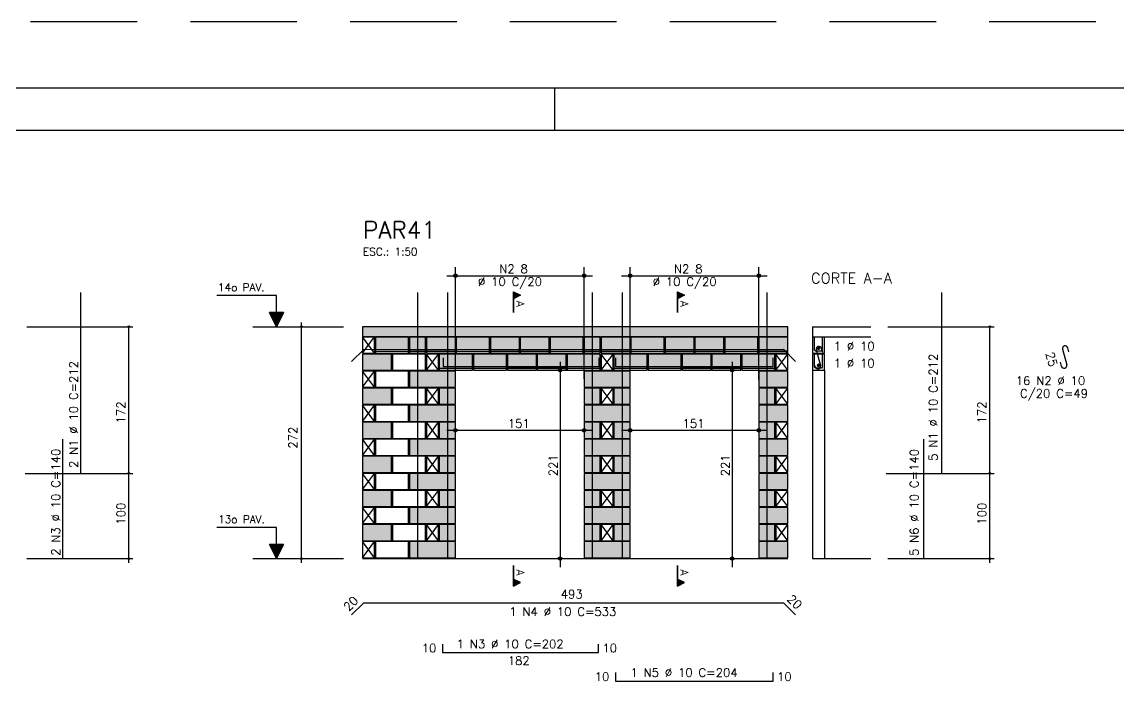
# Model space of a CAD drawing. Extents: x -1.9 to 86, y -1.6 to 60.9.
# Drawn here: x 34.6 to 60.32, y 45.44 to 60.95 of the extents above; entities that cross this region are included whole.
import ezdxf

# ---------------------------------------------------------------- set-up
doc = ezdxf.new("R2010")
doc.units = 0
doc.header["$MEASUREMENT"] = 0
doc.linetypes.add('HIDDEN', pattern=[0.375, 0.25, -0.125])
doc.layers.get('0').update_dxf_attribs({"linetype": 'CONTINUOUS'})
doc.layers.get('Defpoints').update_dxf_attribs({"linetype": 'CONTINUOUS'})
for name, color, linetype in [('ARQ_FOLHA', 7, 'CONTINUOUS'), ('PENA_01', 1, 'CONTINUOUS'), ('PENA_02', 2, 'CONTINUOUS'), ('PENA_03', 3, 'CONTINUOUS'), ('PENA_05', 5, 'CONTINUOUS'), ('PENA_06', 6, 'CONTINUOUS'), ('PENA_09', 254, 'CONTINUOUS'), ('PENA_11', 252, 'CONTINUOUS'), ('PENA_19', 240, 'CONTINUOUS'), ('PENA_21', 100, 'CONTINUOUS'), ('PENA_23', 50, 'CONTINUOUS')]:
    doc.layers.add(name, color=color, linetype=linetype)
doc.styles.get("Standard").update_dxf_attribs({"font": 'ROMANS.SHX'})

# ---------------------------------------------------------------- blocks, each defined once
blk = doc.blocks.new('FOLHA A1 - 841 X 594')
at = {"layer": 'ARQ_FOLHA', "color": 1}
blk.add_line((-370, 584), (-370, 594), dxfattribs=at)
for points in [[(-841, 0), (0, 0), (0, 594), (-841, 594)], [(-816, 10), (-10, 10), (-10, 584), (-816, 584)]]:
    blk.add_lwpolyline(points, close=True, dxfattribs=at)
at = {"layer": 'Defpoints', "color": 8, "linetype": 'HIDDEN', "ltscale": 100}
blk.add_lwpolyline([(-860.5, 609.5), (-860.5, -15.5), (19.5, -15.5), (19.5, 609.5)], close=True, dxfattribs=at)
blk = doc.blocks.new('*U24')
blk.add_blockref('FOLHA A1 - 841 X 594', (0, 0))

msp = doc.modelspace()

# ---------------------------------------------------------------- linework, layer by layer
at = {"layer": 'PENA_01', "linetype": 'Continuous'}
for p, q in [((44.771, 52.575), (44.771, 55.192)), ((47.791, 52.575), (47.791, 55.192)), ((48.871, 52.555), (48.871, 55.192)), ((51.891, 52.555), (51.891, 55.192)), ((44.571, 54.992), (47.991, 54.992)), ((48.671, 54.992), (52.091, 54.992)), ((40.012, 53.795), (42.143, 53.795)), ((42.891, 53.225), (43.671, 53.225)), ((43.691, 53.225), (44.071, 53.225)), ((44.091, 53.225), (44.771, 53.225)), ((44.791, 53.225), (45.571, 53.225)), ((45.591, 53.225), (46.271, 53.225)), ((46.291, 53.225), (46.971, 53.225)), ((46.991, 53.225), (47.771, 53.225)), ((47.791, 53.225), (48.171, 53.225)), ((48.191, 53.225), (48.871, 53.225)), ((48.891, 53.225), (49.671, 53.225)), ((49.691, 53.225), (50.371, 53.225)), ((50.391, 53.225), (51.071, 53.225)), ((51.091, 53.225), (51.871, 53.225)), ((51.891, 53.225), (52.571, 53.225)), ((44.391, 52.825), (45.171, 52.825)), ((45.191, 52.825), (45.971, 52.825)), ((45.991, 52.825), (46.671, 52.825)), ((46.691, 52.825), (47.371, 52.825)), ((47.225, 52.975), (47.225, 48.155)), ((47.231, 52.775), (47.425, 52.775)), ((47.391, 52.825), (48.171, 52.825)), ((48.491, 52.825), (49.271, 52.825)), ((49.291, 52.825), (50.071, 52.825)), ((50.091, 52.825), (50.771, 52.825)), ((50.791, 52.825), (51.471, 52.825)), ((51.266, 52.975), (51.266, 48.155)), ((51.331, 52.775), (51.466, 52.775)), ((51.491, 52.825), (52.271, 52.825)), ((44.571, 51.365), (47.991, 51.365)), ((48.671, 51.365), (52.091, 51.365)), ((40.012, 48.355), (42.143, 48.355)), ((47.09, 48.355), (47.425, 48.355)), ((51.394, 48.355), (51.466, 48.355))]:
    msp.add_line(p, q, dxfattribs=at)
at = {"layer": 'PENA_02', "linetype": 'Continuous'}
for p, q in [((42.871, 53.555), (42.591, 53.555)), ((42.591, 53.555), (42.591, 53.175)), ((42.871, 53.175), (42.871, 53.555)), ((42.591, 53.175), (42.871, 53.175)), ((44.371, 53.155), (44.091, 53.155)), ((44.091, 53.155), (44.091, 52.775)), ((44.371, 52.775), (44.371, 53.155)), ((48.471, 53.155), (48.191, 53.155)), ((48.191, 53.155), (48.191, 52.775)), ((48.471, 52.775), (48.471, 53.155)), ((52.571, 53.155), (52.291, 53.155)), ((52.291, 53.155), (52.291, 52.775)), ((52.571, 52.775), (52.571, 53.155)), ((42.871, 52.755), (42.591, 52.755)), ((42.591, 52.755), (42.591, 52.375)), ((42.871, 52.375), (42.871, 52.755)), ((44.091, 52.775), (44.371, 52.775)), ((48.191, 52.775), (48.471, 52.775)), ((52.291, 52.775), (52.571, 52.775)), ((42.591, 52.375), (42.871, 52.375)), ((44.371, 52.355), (44.091, 52.355)), ((44.091, 52.355), (44.091, 51.975)), ((44.371, 51.975), (44.371, 52.355)), ((48.471, 52.355), (48.191, 52.355)), ((48.191, 52.355), (48.191, 51.975)), ((48.471, 51.975), (48.471, 52.355)), ((52.571, 52.355), (52.291, 52.355)), ((52.291, 52.355), (52.291, 51.975)), ((52.571, 51.975), (52.571, 52.355)), ((44.091, 51.975), (44.371, 51.975)), ((48.191, 51.975), (48.471, 51.975)), ((52.291, 51.975), (52.571, 51.975)), ((42.871, 51.955), (42.591, 51.955)), ((42.591, 51.955), (42.591, 51.575)), ((42.871, 51.575), (42.871, 51.955)), ((42.591, 51.575), (42.871, 51.575)), ((44.371, 51.555), (44.091, 51.555)), ((44.091, 51.555), (44.091, 51.175)), ((44.371, 51.175), (44.371, 51.555)), ((48.471, 51.555), (48.191, 51.555)), ((48.191, 51.555), (48.191, 51.175)), ((48.471, 51.175), (48.471, 51.555)), ((52.571, 51.555), (52.291, 51.555)), ((52.291, 51.555), (52.291, 51.175)), ((52.571, 51.175), (52.571, 51.555)), ((42.871, 51.155), (42.591, 51.155)), ((42.591, 51.155), (42.591, 50.775)), ((42.871, 50.775), (42.871, 51.155)), ((44.091, 51.175), (44.371, 51.175)), ((48.191, 51.175), (48.471, 51.175)), ((52.291, 51.175), (52.571, 51.175)), ((42.591, 50.775), (42.871, 50.775)), ((44.371, 50.755), (44.091, 50.755)), ((44.091, 50.755), (44.091, 50.375)), ((44.371, 50.375), (44.371, 50.755)), ((48.471, 50.755), (48.191, 50.755)), ((48.191, 50.755), (48.191, 50.375)), ((48.471, 50.375), (48.471, 50.755)), ((52.571, 50.755), (52.291, 50.755)), ((52.291, 50.755), (52.291, 50.375)), ((52.571, 50.375), (52.571, 50.755)), ((42.871, 50.355), (42.591, 50.355)), ((42.591, 50.355), (42.591, 49.975)), ((42.871, 49.975), (42.871, 50.355)), ((44.091, 50.375), (44.371, 50.375)), ((48.191, 50.375), (48.471, 50.375)), ((52.291, 50.375), (52.571, 50.375)), ((42.591, 49.975), (42.871, 49.975)), ((44.371, 49.955), (44.091, 49.955)), ((44.091, 49.955), (44.091, 49.575)), ((44.371, 49.575), (44.371, 49.955)), ((48.471, 49.955), (48.191, 49.955)), ((48.191, 49.955), (48.191, 49.575)), ((48.471, 49.575), (48.471, 49.955)), ((52.571, 49.955), (52.291, 49.955)), ((52.291, 49.955), (52.291, 49.575)), ((52.571, 49.575), (52.571, 49.955)), ((42.871, 49.555), (42.591, 49.555)), ((42.591, 49.555), (42.591, 49.175)), ((42.871, 49.175), (42.871, 49.555)), ((44.091, 49.575), (44.371, 49.575)), ((48.191, 49.575), (48.471, 49.575)), ((52.291, 49.575), (52.571, 49.575)), ((42.591, 49.175), (42.871, 49.175)), ((44.371, 49.155), (44.091, 49.155)), ((44.091, 49.155), (44.091, 48.775)), ((44.371, 48.775), (44.371, 49.155)), ((48.471, 49.155), (48.191, 49.155)), ((48.191, 49.155), (48.191, 48.775)), ((48.471, 48.775), (48.471, 49.155)), ((52.571, 49.155), (52.291, 49.155)), ((52.291, 49.155), (52.291, 48.775)), ((52.571, 48.775), (52.571, 49.155)), ((42.871, 48.755), (42.591, 48.755)), ((42.591, 48.755), (42.591, 48.375)), ((42.871, 48.375), (42.871, 48.755)), ((44.091, 48.775), (44.371, 48.775)), ((48.191, 48.775), (48.471, 48.775)), ((52.291, 48.775), (52.571, 48.775)), ((42.591, 48.375), (42.871, 48.375)), ((42.591, 48.355), (52.571, 48.355))]:
    msp.add_line(p, q, dxfattribs=at)
for points in [[(42.591, 53.555), (52.571, 53.555), (52.571, 53.795), (42.591, 53.795), (42.591, 53.555)], [(42.891, 53.175), (43.671, 53.175), (43.671, 53.555), (42.891, 53.555), (42.891, 53.175)], [(43.691, 53.175), (44.071, 53.175), (44.071, 53.555), (43.691, 53.555), (43.691, 53.175)], [(44.091, 53.175), (44.771, 53.175), (44.771, 53.555), (44.091, 53.555), (44.091, 53.175)], [(44.791, 53.175), (45.571, 53.175), (45.571, 53.555), (44.791, 53.555), (44.791, 53.175)], [(45.591, 53.175), (46.271, 53.175), (46.271, 53.555), (45.591, 53.555), (45.591, 53.175)], [(46.291, 53.175), (46.971, 53.175), (46.971, 53.555), (46.291, 53.555), (46.291, 53.175)], [(46.991, 53.175), (47.771, 53.175), (47.771, 53.555), (46.991, 53.555), (46.991, 53.175)], [(47.791, 53.175), (48.171, 53.175), (48.171, 53.555), (47.791, 53.555), (47.791, 53.175)], [(48.191, 53.175), (48.871, 53.175), (48.871, 53.555), (48.191, 53.555), (48.191, 53.175)], [(48.891, 53.175), (49.671, 53.175), (49.671, 53.555), (48.891, 53.555), (48.891, 53.175)], [(49.691, 53.175), (50.371, 53.175), (50.371, 53.555), (49.691, 53.555), (49.691, 53.175)], [(50.391, 53.175), (51.071, 53.175), (51.071, 53.555), (50.391, 53.555), (50.391, 53.175)], [(51.091, 53.175), (51.871, 53.175), (51.871, 53.555), (51.091, 53.555), (51.091, 53.175)], [(51.891, 53.175), (52.571, 53.175), (52.571, 53.555), (51.891, 53.555), (51.891, 53.175)], [(42.591, 52.775), (43.271, 52.775), (43.271, 53.155), (42.591, 53.155), (42.591, 52.775)], [(43.291, 52.775), (44.071, 52.775), (44.071, 53.155), (43.291, 53.155), (43.291, 52.775)], [(44.391, 52.775), (45.171, 52.775), (45.171, 53.155), (44.391, 53.155), (44.391, 52.775)], [(45.191, 52.775), (45.971, 52.775), (45.971, 53.155), (45.191, 53.155), (45.191, 52.775)], [(45.991, 52.775), (46.671, 52.775), (46.671, 53.155), (45.991, 53.155), (45.991, 52.775)], [(46.691, 52.775), (47.371, 52.775), (47.371, 53.155), (46.691, 53.155), (46.691, 52.775)], [(47.391, 52.775), (48.171, 52.775), (48.171, 53.155), (47.391, 53.155), (47.391, 52.775)], [(48.491, 52.775), (49.271, 52.775), (49.271, 53.155), (48.491, 53.155), (48.491, 52.775)], [(49.291, 52.775), (50.071, 52.775), (50.071, 53.155), (49.291, 53.155), (49.291, 52.775)], [(50.091, 52.775), (50.771, 52.775), (50.771, 53.155), (50.091, 53.155), (50.091, 52.775)], [(50.791, 52.775), (51.471, 52.775), (51.471, 53.155), (50.791, 53.155), (50.791, 52.775)], [(51.491, 52.775), (52.271, 52.775), (52.271, 53.155), (51.491, 53.155), (51.491, 52.775)], [(42.891, 52.375), (43.671, 52.375), (43.671, 52.755), (42.891, 52.755), (42.891, 52.375)], [(43.691, 52.375), (44.771, 52.375), (44.771, 52.755), (43.691, 52.755), (43.691, 52.375)], [(47.791, 52.375), (48.871, 52.375), (48.871, 52.755), (47.791, 52.755), (47.791, 52.375)], [(51.891, 52.375), (52.571, 52.375), (52.571, 52.755), (51.891, 52.755), (51.891, 52.375)], [(42.591, 51.975), (43.271, 51.975), (43.271, 52.355), (42.591, 52.355), (42.591, 51.975)], [(43.291, 51.975), (44.071, 51.975), (44.071, 52.355), (43.291, 52.355), (43.291, 51.975)], [(44.391, 51.975), (44.771, 51.975), (44.771, 52.355), (44.391, 52.355), (44.391, 51.975)], [(47.791, 51.975), (48.171, 51.975), (48.171, 52.355), (47.791, 52.355), (47.791, 51.975)], [(48.491, 51.975), (48.871, 51.975), (48.871, 52.355), (48.491, 52.355), (48.491, 51.975)], [(51.891, 51.975), (52.271, 51.975), (52.271, 52.355), (51.891, 52.355), (51.891, 51.975)], [(42.891, 51.575), (43.671, 51.575), (43.671, 51.955), (42.891, 51.955), (42.891, 51.575)], [(43.691, 51.575), (44.771, 51.575), (44.771, 51.955), (43.691, 51.955), (43.691, 51.575)], [(47.791, 51.575), (48.871, 51.575), (48.871, 51.955), (47.791, 51.955), (47.791, 51.575)], [(51.891, 51.575), (52.571, 51.575), (52.571, 51.955), (51.891, 51.955), (51.891, 51.575)], [(42.591, 51.175), (43.271, 51.175), (43.271, 51.555), (42.591, 51.555), (42.591, 51.175)], [(43.291, 51.175), (44.071, 51.175), (44.071, 51.555), (43.291, 51.555), (43.291, 51.175)], [(44.391, 51.175), (44.771, 51.175), (44.771, 51.555), (44.391, 51.555), (44.391, 51.175)], [(47.791, 51.175), (48.171, 51.175), (48.171, 51.555), (47.791, 51.555), (47.791, 51.175)], [(48.491, 51.175), (48.871, 51.175), (48.871, 51.555), (48.491, 51.555), (48.491, 51.175)], [(51.891, 51.175), (52.271, 51.175), (52.271, 51.555), (51.891, 51.555), (51.891, 51.175)], [(42.891, 50.775), (43.671, 50.775), (43.671, 51.155), (42.891, 51.155), (42.891, 50.775)], [(43.691, 50.775), (44.771, 50.775), (44.771, 51.155), (43.691, 51.155), (43.691, 50.775)], [(47.791, 50.775), (48.871, 50.775), (48.871, 51.155), (47.791, 51.155), (47.791, 50.775)], [(51.891, 50.775), (52.571, 50.775), (52.571, 51.155), (51.891, 51.155), (51.891, 50.775)], [(42.591, 50.375), (43.271, 50.375), (43.271, 50.755), (42.591, 50.755), (42.591, 50.375)], [(43.291, 50.375), (44.071, 50.375), (44.071, 50.755), (43.291, 50.755), (43.291, 50.375)], [(44.391, 50.375), (44.771, 50.375), (44.771, 50.755), (44.391, 50.755), (44.391, 50.375)], [(47.791, 50.375), (48.171, 50.375), (48.171, 50.755), (47.791, 50.755), (47.791, 50.375)], [(48.491, 50.375), (48.871, 50.375), (48.871, 50.755), (48.491, 50.755), (48.491, 50.375)], [(51.891, 50.375), (52.271, 50.375), (52.271, 50.755), (51.891, 50.755), (51.891, 50.375)], [(42.891, 49.975), (43.671, 49.975), (43.671, 50.355), (42.891, 50.355), (42.891, 49.975)], [(43.691, 49.975), (44.771, 49.975), (44.771, 50.355), (43.691, 50.355), (43.691, 49.975)], [(47.791, 49.975), (48.871, 49.975), (48.871, 50.355), (47.791, 50.355), (47.791, 49.975)], [(51.891, 49.975), (52.571, 49.975), (52.571, 50.355), (51.891, 50.355), (51.891, 49.975)], [(42.591, 49.575), (43.271, 49.575), (43.271, 49.955), (42.591, 49.955), (42.591, 49.575)], [(43.291, 49.575), (44.071, 49.575), (44.071, 49.955), (43.291, 49.955), (43.291, 49.575)], [(44.391, 49.575), (44.771, 49.575), (44.771, 49.955), (44.391, 49.955), (44.391, 49.575)], [(47.791, 49.575), (48.171, 49.575), (48.171, 49.955), (47.791, 49.955), (47.791, 49.575)], [(48.491, 49.575), (48.871, 49.575), (48.871, 49.955), (48.491, 49.955), (48.491, 49.575)], [(51.891, 49.575), (52.271, 49.575), (52.271, 49.955), (51.891, 49.955), (51.891, 49.575)], [(42.891, 49.175), (43.671, 49.175), (43.671, 49.555), (42.891, 49.555), (42.891, 49.175)], [(43.691, 49.175), (44.771, 49.175), (44.771, 49.555), (43.691, 49.555), (43.691, 49.175)], [(47.791, 49.175), (48.871, 49.175), (48.871, 49.555), (47.791, 49.555), (47.791, 49.175)], [(51.891, 49.175), (52.571, 49.175), (52.571, 49.555), (51.891, 49.555), (51.891, 49.175)], [(42.591, 48.775), (43.271, 48.775), (43.271, 49.155), (42.591, 49.155), (42.591, 48.775)], [(43.291, 48.775), (44.071, 48.775), (44.071, 49.155), (43.291, 49.155), (43.291, 48.775)], [(44.391, 48.775), (44.771, 48.775), (44.771, 49.155), (44.391, 49.155), (44.391, 48.775)], [(47.791, 48.775), (48.171, 48.775), (48.171, 49.155), (47.791, 49.155), (47.791, 48.775)], [(48.491, 48.775), (48.871, 48.775), (48.871, 49.155), (48.491, 49.155), (48.491, 48.775)], [(51.891, 48.775), (52.271, 48.775), (52.271, 49.155), (51.891, 49.155), (51.891, 48.775)], [(42.891, 48.375), (43.671, 48.375), (43.671, 48.755), (42.891, 48.755), (42.891, 48.375)], [(43.691, 48.375), (44.771, 48.375), (44.771, 48.755), (43.691, 48.755), (43.691, 48.375)], [(47.791, 48.375), (48.871, 48.375), (48.871, 48.755), (47.791, 48.755), (47.791, 48.375)], [(51.891, 48.375), (52.571, 48.375), (52.571, 48.755), (51.891, 48.755), (51.891, 48.375)]]:
    msp.add_lwpolyline(points, dxfattribs=at)
for centre, radius in [((44.771, 54.992), 0.0416), ((44.771, 54.992), 0.0208), ((47.791, 54.992), 0.0416), ((47.791, 54.992), 0.0208), ((48.871, 54.992), 0.0416), ((48.871, 54.992), 0.0208), ((51.891, 54.992), 0.0416), ((51.891, 54.992), 0.0208), ((37.103, 53.795), 0.02), ((37.103, 53.795), 0.01), ((41.158, 53.795), 0.02), ((41.158, 53.795), 0.01), ((57.311, 53.795), 0.02), ((57.311, 53.795), 0.01), ((47.225, 52.775), 0.04), ((47.225, 52.775), 0.02), ((51.266, 52.775), 0.04), ((51.266, 52.775), 0.02), ((44.771, 51.365), 0.04), ((44.771, 51.365), 0.02), ((47.791, 51.365), 0.04), ((47.791, 51.365), 0.02), ((48.871, 51.365), 0.04), ((48.871, 51.365), 0.02), ((51.891, 51.365), 0.04), ((51.891, 51.365), 0.02), ((37.103, 50.355), 0.02), ((37.103, 50.355), 0.01), ((57.311, 50.355), 0.02), ((57.311, 50.355), 0.01), ((37.103, 48.355), 0.02), ((41.158, 48.355), 0.02), ((47.225, 48.355), 0.04), ((47.225, 48.355), 0.02), ((51.266, 48.355), 0.04), ((51.266, 48.355), 0.02), ((57.311, 48.355), 0.02), ((37.103, 48.355), 0.01), ((41.158, 48.355), 0.01), ((57.311, 48.355), 0.01)]:
    msp.add_circle(centre, radius, dxfattribs=at)
at = {"layer": 'PENA_03', "linetype": 'Continuous'}
for p, q in [((46.134, 54.131), (46.134, 54.617)), ((46.134, 54.617), (46.3, 54.535)), ((46.135, 54.616), (46.135, 54.453)), ((46.135, 54.616), (46.299, 54.535)), ((46.147, 54.611), (46.147, 54.458)), ((46.16, 54.605), (46.16, 54.464)), ((46.173, 54.598), (46.173, 54.471)), ((46.185, 54.592), (46.185, 54.477)), ((46.198, 54.586), (46.198, 54.483)), ((46.211, 54.579), (46.211, 54.49)), ((46.224, 54.573), (46.224, 54.496)), ((46.237, 54.566), (46.237, 54.503)), ((46.249, 54.56), (46.249, 54.509)), ((46.262, 54.554), (46.262, 54.515)), ((46.275, 54.547), (46.275, 54.522)), ((49.983, 54.131), (49.983, 54.617)), ((49.983, 54.617), (50.149, 54.535)), ((49.984, 54.616), (49.984, 54.453)), ((49.984, 54.616), (50.148, 54.535)), ((49.996, 54.611), (49.996, 54.458)), ((50.009, 54.605), (50.009, 54.464)), ((50.022, 54.598), (50.022, 54.471)), ((50.034, 54.592), (50.034, 54.477)), ((50.047, 54.586), (50.047, 54.483)), ((50.06, 54.579), (50.06, 54.49)), ((50.073, 54.573), (50.073, 54.496)), ((50.085, 54.566), (50.085, 54.503)), ((50.098, 54.56), (50.098, 54.509)), ((50.111, 54.554), (50.111, 54.515)), ((50.124, 54.547), (50.124, 54.522)), ((40.571, 54.527), (39.171, 54.527)), ((40.571, 54.127), (40.571, 54.527)), ((40.573, 54.127), (40.573, 54.528)), ((46.299, 54.535), (46.135, 54.453)), ((46.3, 54.535), (46.135, 54.452)), ((46.135, 54.452), (46.135, 54.131)), ((46.288, 54.541), (46.288, 54.528)), ((50.148, 54.535), (49.984, 54.453)), ((50.149, 54.535), (49.984, 54.452)), ((49.984, 54.452), (49.984, 54.131)), ((50.137, 54.541), (50.137, 54.528)), ((40.572, 53.795), (40.406, 54.127)), ((40.406, 54.127), (40.571, 54.127)), ((40.572, 53.798), (40.408, 54.125)), ((40.736, 54.125), (40.408, 54.125)), ((40.725, 54.101), (40.419, 54.101)), ((40.712, 54.076), (40.432, 54.076)), ((40.7, 54.05), (40.444, 54.05)), ((40.738, 54.127), (40.572, 53.795)), ((40.736, 54.125), (40.572, 53.798)), ((40.573, 54.127), (40.738, 54.127)), ((34.713, 53.795), (37.203, 53.795)), ((37.103, 48.254), (37.103, 53.795)), ((40.687, 54.024), (40.457, 54.024)), ((40.674, 53.999), (40.47, 53.999)), ((40.661, 53.973), (40.483, 53.973)), ((40.649, 53.948), (40.495, 53.948)), ((40.636, 53.922), (40.508, 53.922)), ((40.623, 53.897), (40.521, 53.897)), ((40.61, 53.871), (40.534, 53.871)), ((40.597, 53.846), (40.546, 53.846)), ((40.585, 53.82), (40.559, 53.82)), ((41.158, 48.254), (41.158, 53.895)), ((53.151, 53.795), (53.151, 53.175)), ((53.151, 53.795), (54.521, 53.795)), ((54.921, 53.795), (57.411, 53.795)), ((57.311, 48.254), (57.311, 53.795)), ((42.591, 53.175), (42.871, 53.555)), ((42.871, 53.175), (42.591, 53.555)), ((53.151, 53.555), (54.521, 53.555)), ((44.091, 52.775), (44.371, 53.155)), ((44.371, 52.775), (44.091, 53.155)), ((48.191, 52.775), (48.471, 53.155)), ((48.471, 52.775), (48.191, 53.155)), ((52.291, 52.775), (52.571, 53.155)), ((52.571, 52.775), (52.291, 53.155)), ((53.431, 53.155), (53.151, 53.155)), ((53.151, 53.155), (53.151, 52.775)), ((42.591, 52.375), (42.871, 52.755)), ((42.871, 52.375), (42.591, 52.755)), ((47.031, 52.775), (47.031, 52.775)), ((51.131, 52.775), (51.131, 52.775)), ((53.151, 52.775), (53.151, 48.355)), ((53.431, 52.775), (53.431, 48.355)), ((44.091, 51.975), (44.371, 52.355)), ((44.371, 51.975), (44.091, 52.355)), ((44.771, 52.375), (44.771, 52.375)), ((47.791, 52.375), (47.791, 52.375)), ((48.191, 51.975), (48.471, 52.355)), ((48.471, 51.975), (48.191, 52.355)), ((48.871, 52.355), (48.871, 52.355)), ((51.891, 52.355), (51.891, 52.355)), ((52.291, 51.975), (52.571, 52.355)), ((52.571, 51.975), (52.291, 52.355)), ((42.591, 51.575), (42.871, 51.955)), ((42.871, 51.575), (42.591, 51.955)), ((44.091, 51.175), (44.371, 51.555)), ((44.371, 51.175), (44.091, 51.555)), ((48.191, 51.175), (48.471, 51.555)), ((48.471, 51.175), (48.191, 51.555)), ((52.291, 51.175), (52.571, 51.555)), ((52.571, 51.175), (52.291, 51.555)), ((44.771, 51.365), (44.771, 51.365)), ((47.791, 51.365), (47.791, 51.365)), ((48.871, 51.365), (48.871, 51.365)), ((51.891, 51.365), (51.891, 51.365)), ((42.591, 50.775), (42.871, 51.155)), ((42.871, 50.775), (42.591, 51.155)), ((44.091, 50.375), (44.371, 50.755)), ((44.371, 50.375), (44.091, 50.755)), ((48.191, 50.375), (48.471, 50.755)), ((48.471, 50.375), (48.191, 50.755)), ((52.291, 50.375), (52.571, 50.755)), ((52.571, 50.375), (52.291, 50.755)), ((34.671, 50.355), (37.203, 50.355)), ((42.591, 49.975), (42.871, 50.355)), ((42.871, 49.975), (42.591, 50.355)), ((54.879, 50.355), (57.411, 50.355)), ((44.091, 49.575), (44.371, 49.955)), ((44.371, 49.575), (44.091, 49.955)), ((48.191, 49.575), (48.471, 49.955)), ((48.471, 49.575), (48.191, 49.955)), ((52.291, 49.575), (52.571, 49.955)), ((52.571, 49.575), (52.291, 49.955)), ((42.591, 49.175), (42.871, 49.555)), ((42.871, 49.175), (42.591, 49.555)), ((44.091, 48.775), (44.371, 49.155)), ((44.371, 48.775), (44.091, 49.155)), ((48.191, 48.775), (48.471, 49.155)), ((48.471, 48.775), (48.191, 49.155)), ((52.291, 48.775), (52.571, 49.155)), ((52.571, 48.775), (52.291, 49.155)), ((40.571, 49.087), (39.171, 49.087)), ((40.571, 48.687), (40.571, 49.087)), ((40.573, 48.687), (40.573, 49.088)), ((40.572, 48.355), (40.406, 48.687)), ((40.406, 48.687), (40.571, 48.687)), ((40.572, 48.358), (40.408, 48.685)), ((40.736, 48.685), (40.408, 48.685)), ((40.725, 48.661), (40.419, 48.661)), ((40.712, 48.636), (40.432, 48.636)), ((40.738, 48.687), (40.572, 48.355)), ((40.736, 48.685), (40.572, 48.358)), ((40.573, 48.687), (40.738, 48.687)), ((42.591, 48.375), (42.871, 48.755)), ((42.871, 48.375), (42.591, 48.755)), ((40.7, 48.61), (40.444, 48.61)), ((40.687, 48.584), (40.457, 48.584)), ((40.674, 48.559), (40.47, 48.559)), ((40.661, 48.533), (40.483, 48.533)), ((40.649, 48.508), (40.495, 48.508)), ((40.636, 48.482), (40.508, 48.482)), ((40.623, 48.457), (40.521, 48.457)), ((40.61, 48.431), (40.534, 48.431)), ((40.597, 48.406), (40.546, 48.406)), ((40.585, 48.38), (40.559, 48.38)), ((34.713, 48.355), (37.203, 48.355)), ((46.134, 48.194), (46.134, 47.708)), ((46.135, 47.874), (46.135, 48.194)), ((46.89, 48.355), (46.89, 48.355)), ((49.983, 48.194), (49.983, 47.708)), ((49.984, 47.874), (49.984, 48.194)), ((51.194, 48.355), (51.194, 48.355)), ((53.151, 48.355), (54.521, 48.355)), ((54.921, 48.355), (57.411, 48.355)), ((46.3, 47.791), (46.135, 47.874)), ((46.135, 47.709), (46.135, 47.873)), ((46.299, 47.791), (46.135, 47.873)), ((46.147, 47.714), (46.147, 47.868)), ((46.16, 47.721), (46.16, 47.861)), ((46.173, 47.727), (46.173, 47.855)), ((50.149, 47.791), (49.984, 47.874)), ((49.984, 47.709), (49.984, 47.873)), ((50.148, 47.791), (49.984, 47.873)), ((49.996, 47.714), (49.996, 47.868)), ((50.009, 47.721), (50.009, 47.861)), ((50.022, 47.727), (50.022, 47.855)), ((46.134, 47.708), (46.3, 47.791)), ((46.135, 47.709), (46.299, 47.791)), ((46.185, 47.733), (46.185, 47.848)), ((46.198, 47.74), (46.198, 47.842)), ((46.211, 47.746), (46.211, 47.836)), ((46.224, 47.753), (46.224, 47.829)), ((46.237, 47.759), (46.237, 47.823)), ((46.249, 47.765), (46.249, 47.816)), ((46.262, 47.772), (46.262, 47.81)), ((46.275, 47.778), (46.275, 47.804)), ((46.288, 47.785), (46.288, 47.797)), ((49.983, 47.708), (50.149, 47.791)), ((49.984, 47.709), (50.148, 47.791)), ((50.034, 47.733), (50.034, 47.848)), ((50.047, 47.74), (50.047, 47.842)), ((50.06, 47.746), (50.06, 47.836)), ((50.073, 47.753), (50.073, 47.829)), ((50.085, 47.759), (50.085, 47.823)), ((50.098, 47.765), (50.098, 47.816)), ((50.111, 47.772), (50.111, 47.81)), ((50.124, 47.778), (50.124, 47.804)), ((50.137, 47.785), (50.137, 47.797))]:
    msp.add_line(p, q, dxfattribs=at)
for points in [[(53.151, 53.175), (53.431, 53.175), (53.431, 53.555)], [(53.381, 53.555), (53.381, 53.245), (53.361, 53.225), (53.221, 53.225), (53.201, 53.245), (53.201, 53.555)], [(53.317, 53.29), (53.315, 53.3), (53.309, 53.308), (53.3, 53.314), (53.29, 53.315), (53.28, 53.311), (53.272, 53.304), (53.268, 53.295), (53.268, 53.285), (53.272, 53.275), (53.28, 53.268), (53.29, 53.265), (53.3, 53.266), (53.309, 53.271), (53.315, 53.28), (53.317, 53.29)], [(53.151, 52.775), (53.431, 52.775), (53.431, 53.155)], [(53.381, 53.155), (53.381, 52.845), (53.361, 52.825), (53.221, 52.825), (53.201, 52.845), (53.201, 53.155)], [(53.317, 52.89), (53.315, 52.9), (53.309, 52.908), (53.3, 52.914), (53.29, 52.915), (53.28, 52.911), (53.272, 52.904), (53.268, 52.895), (53.268, 52.885), (53.272, 52.875), (53.28, 52.868), (53.29, 52.865), (53.3, 52.866), (53.309, 52.871), (53.315, 52.88), (53.317, 52.89)]]:
    msp.add_lwpolyline(points, dxfattribs=at)
for centre in [(53.292, 53.29), (53.292, 52.89)]:
    msp.add_circle(centre, 0.025, dxfattribs=at)
for points in [[(53.317, 53.29), (53.272, 53.304), (53.268, 53.295)], [(53.317, 53.29), (53.268, 53.295), (53.268, 53.285)], [(53.317, 53.29), (53.268, 53.285), (53.272, 53.275)], [(53.317, 53.29), (53.28, 53.311), (53.269, 53.298)], [(53.317, 53.29), (53.269, 53.298), (53.269, 53.281)], [(53.317, 53.29), (53.269, 53.281), (53.28, 53.268)], [(53.317, 53.29), (53.28, 53.311), (53.272, 53.304)], [(53.317, 53.29), (53.272, 53.275), (53.28, 53.268)], [(53.317, 53.29), (53.29, 53.315), (53.28, 53.311)], [(53.317, 53.29), (53.297, 53.314), (53.28, 53.311)], [(53.317, 53.29), (53.28, 53.268), (53.297, 53.265)], [(53.317, 53.29), (53.28, 53.268), (53.29, 53.265)], [(53.317, 53.29), (53.3, 53.314), (53.29, 53.315)], [(53.317, 53.29), (53.29, 53.265), (53.3, 53.266)], [(53.317, 53.29), (53.311, 53.306), (53.297, 53.314)], [(53.317, 53.29), (53.297, 53.265), (53.311, 53.274)], [(53.317, 53.29), (53.309, 53.308), (53.3, 53.314)], [(53.317, 53.29), (53.3, 53.266), (53.309, 53.271)], [(53.317, 53.29), (53.315, 53.3), (53.309, 53.308)], [(53.317, 53.29), (53.309, 53.271), (53.315, 53.28)], [(53.317, 53.29), (53.311, 53.274), (53.317, 53.29)], [(53.317, 53.29), (53.315, 53.28), (53.317, 53.29)], [(53.317, 52.89), (53.272, 52.904), (53.268, 52.895)], [(53.317, 52.89), (53.268, 52.895), (53.268, 52.885)], [(53.317, 52.89), (53.268, 52.885), (53.272, 52.875)], [(53.317, 52.89), (53.28, 52.911), (53.269, 52.898)], [(53.317, 52.89), (53.269, 52.898), (53.269, 52.881)], [(53.317, 52.89), (53.269, 52.881), (53.28, 52.868)], [(53.317, 52.89), (53.28, 52.911), (53.272, 52.904)], [(53.317, 52.89), (53.272, 52.875), (53.28, 52.868)], [(53.317, 52.89), (53.29, 52.915), (53.28, 52.911)], [(53.317, 52.89), (53.297, 52.914), (53.28, 52.911)], [(53.317, 52.89), (53.28, 52.868), (53.297, 52.865)], [(53.317, 52.89), (53.28, 52.868), (53.29, 52.865)], [(53.317, 52.89), (53.3, 52.914), (53.29, 52.915)], [(53.317, 52.89), (53.29, 52.865), (53.3, 52.866)], [(53.317, 52.89), (53.311, 52.906), (53.297, 52.914)], [(53.317, 52.89), (53.297, 52.865), (53.311, 52.874)], [(53.317, 52.89), (53.309, 52.908), (53.3, 52.914)], [(53.317, 52.89), (53.3, 52.866), (53.309, 52.871)], [(53.317, 52.89), (53.315, 52.9), (53.309, 52.908)], [(53.317, 52.89), (53.309, 52.871), (53.315, 52.88)], [(53.317, 52.89), (53.311, 52.874), (53.317, 52.89)], [(53.317, 52.89), (53.315, 52.88), (53.317, 52.89)]]:
    msp.add_solid(points, dxfattribs=at)
at = {"layer": 'PENA_05', "linetype": 'Continuous'}
for p, q in [((35.979, 50.352), (35.979, 54.595)), ((56.187, 50.352), (56.187, 54.595)), ((42.334, 52.982), (42.617, 53.264)), ((42.617, 53.264), (52.47, 53.265)), ((52.47, 53.265), (52.753, 52.982)), ((53.39, 53.187), (53.364, 53.284)), ((59.018, 53.268), (59.118, 52.902)), ((59.168, 53.205), (59.142, 53.301)), ((44.484, 53.065), (44.484, 52.865)), ((48.144, 52.865), (48.144, 53.065)), ((48.531, 53.065), (48.531, 52.865)), ((52.231, 52.865), (52.231, 53.065)), ((53.24, 53.25), (53.341, 52.885)), ((44.484, 52.865), (48.144, 52.865)), ((48.531, 52.865), (52.231, 52.865)), ((53.217, 52.851), (53.191, 52.947)), ((58.995, 52.868), (58.969, 52.965)), ((35.553, 48.355), (35.553, 51.155)), ((55.761, 48.355), (55.761, 51.155)), ((42.334, 47.038), (42.617, 47.321)), ((42.617, 47.321), (52.47, 47.321)), ((52.47, 47.321), (52.753, 47.038)), ((44.471, 46.352), (44.471, 46.152)), ((48.131, 46.152), (48.131, 46.352)), ((44.471, 46.152), (48.131, 46.152)), ((48.531, 45.681), (48.531, 45.481)), ((52.231, 45.481), (52.231, 45.681)), ((48.531, 45.481), (52.231, 45.481))]:
    msp.add_line(p, q, dxfattribs=at)
for points in [[(43.881, 54.595), (43.881, 48.355)], [(44.581, 54.595), (44.581, 48.355)], [(47.981, 54.595), (47.981, 48.355)], [(48.681, 54.595), (48.681, 48.355)], [(52.081, 54.595), (52.081, 48.355)]]:
    msp.add_lwpolyline(points, dxfattribs=at)
for centre, start, end in [((53.302, 53.267), 15.3674, 195.3674), ((59.08, 53.284), 15.3674, 195.3674), ((53.279, 52.868), 195.3674, 15.3674), ((59.057, 52.885), 195.3674, 15.3674)]:
    msp.add_arc(centre, 0.064, start, end, dxfattribs=at)
at = {"layer": 'PENA_09', "linetype": 'Continuous'}
for points in [[(42.891, 53.225), (43.671, 53.225), (43.671, 53.555), (42.891, 53.555), (42.891, 53.225)], [(43.691, 53.225), (44.071, 53.225), (44.071, 53.555), (43.691, 53.555), (43.691, 53.225)], [(44.091, 53.225), (44.771, 53.225), (44.771, 53.555), (44.091, 53.555), (44.091, 53.225)], [(44.791, 53.225), (45.571, 53.225), (45.571, 53.555), (44.791, 53.555), (44.791, 53.225)], [(45.591, 53.225), (46.271, 53.225), (46.271, 53.555), (45.591, 53.555), (45.591, 53.225)], [(46.291, 53.225), (46.971, 53.225), (46.971, 53.555), (46.291, 53.555), (46.291, 53.225)], [(46.991, 53.225), (47.771, 53.225), (47.771, 53.555), (46.991, 53.555), (46.991, 53.225)], [(47.791, 53.225), (48.171, 53.225), (48.171, 53.555), (47.791, 53.555), (47.791, 53.225)], [(48.191, 53.225), (48.871, 53.225), (48.871, 53.555), (48.191, 53.555), (48.191, 53.225)], [(48.891, 53.225), (49.671, 53.225), (49.671, 53.555), (48.891, 53.555), (48.891, 53.225)], [(49.691, 53.225), (50.371, 53.225), (50.371, 53.555), (49.691, 53.555), (49.691, 53.225)], [(50.391, 53.225), (51.071, 53.225), (51.071, 53.555), (50.391, 53.555), (50.391, 53.225)], [(51.091, 53.225), (51.871, 53.225), (51.871, 53.555), (51.091, 53.555), (51.091, 53.225)], [(51.891, 53.225), (52.571, 53.225), (52.571, 53.555), (51.891, 53.555), (51.891, 53.225)], [(44.391, 52.825), (45.171, 52.825), (45.171, 53.155), (44.391, 53.155), (44.391, 52.825)], [(45.191, 52.825), (45.971, 52.825), (45.971, 53.155), (45.191, 53.155), (45.191, 52.825)], [(45.991, 52.825), (46.671, 52.825), (46.671, 53.155), (45.991, 53.155), (45.991, 52.825)], [(46.691, 52.825), (47.371, 52.825), (47.371, 53.155), (46.691, 53.155), (46.691, 52.825)], [(47.391, 52.825), (48.171, 52.825), (48.171, 53.155), (47.391, 53.155), (47.391, 52.825)], [(48.491, 52.825), (49.271, 52.825), (49.271, 53.155), (48.491, 53.155), (48.491, 52.825)], [(49.291, 52.825), (50.071, 52.825), (50.071, 53.155), (49.291, 53.155), (49.291, 52.825)], [(50.091, 52.825), (50.771, 52.825), (50.771, 53.155), (50.091, 53.155), (50.091, 52.825)], [(50.791, 52.825), (51.471, 52.825), (51.471, 53.155), (50.791, 53.155), (50.791, 52.825)], [(51.491, 52.825), (52.271, 52.825), (52.271, 53.155), (51.491, 53.155), (51.491, 52.825)]]:
    msp.add_lwpolyline(points, dxfattribs=at)
for points in [[(42.891, 53.225), (43.671, 53.225), (43.671, 53.555)], [(42.891, 53.225), (43.671, 53.555), (42.891, 53.555)], [(42.891, 53.225), (42.891, 53.555), (42.891, 53.225)], [(43.691, 53.225), (44.071, 53.225), (44.071, 53.555)], [(43.691, 53.225), (44.071, 53.555), (43.691, 53.555)], [(43.691, 53.225), (43.691, 53.555), (43.691, 53.225)], [(44.091, 53.225), (44.771, 53.225), (44.771, 53.555)], [(44.091, 53.225), (44.771, 53.555), (44.091, 53.555)], [(44.091, 53.225), (44.091, 53.555), (44.091, 53.225)], [(44.791, 53.225), (45.571, 53.225), (45.571, 53.555)], [(44.791, 53.225), (45.571, 53.555), (44.791, 53.555)], [(44.791, 53.225), (44.791, 53.555), (44.791, 53.225)], [(45.591, 53.225), (46.271, 53.225), (46.271, 53.555)], [(45.591, 53.225), (46.271, 53.555), (45.591, 53.555)], [(45.591, 53.225), (45.591, 53.555), (45.591, 53.225)], [(46.291, 53.225), (46.971, 53.225), (46.971, 53.555)], [(46.291, 53.225), (46.971, 53.555), (46.291, 53.555)], [(46.291, 53.225), (46.291, 53.555), (46.291, 53.225)], [(46.991, 53.225), (47.771, 53.225), (47.771, 53.555)], [(46.991, 53.225), (47.771, 53.555), (46.991, 53.555)], [(46.991, 53.225), (46.991, 53.555), (46.991, 53.225)], [(47.791, 53.225), (48.171, 53.225), (48.171, 53.555)], [(47.791, 53.225), (48.171, 53.555), (47.791, 53.555)], [(47.791, 53.225), (47.791, 53.555), (47.791, 53.225)], [(48.191, 53.225), (48.871, 53.225), (48.871, 53.555)], [(48.191, 53.225), (48.871, 53.555), (48.191, 53.555)], [(48.191, 53.225), (48.191, 53.555), (48.191, 53.225)], [(48.891, 53.225), (49.671, 53.225), (49.671, 53.555)], [(48.891, 53.225), (49.671, 53.555), (48.891, 53.555)], [(48.891, 53.225), (48.891, 53.555), (48.891, 53.225)], [(49.691, 53.225), (50.371, 53.225), (50.371, 53.555)], [(49.691, 53.225), (50.371, 53.555), (49.691, 53.555)], [(49.691, 53.225), (49.691, 53.555), (49.691, 53.225)], [(50.391, 53.225), (51.071, 53.225), (51.071, 53.555)], [(50.391, 53.225), (51.071, 53.555), (50.391, 53.555)], [(50.391, 53.225), (50.391, 53.555), (50.391, 53.225)], [(51.091, 53.225), (51.871, 53.225), (51.871, 53.555)], [(51.091, 53.225), (51.871, 53.555), (51.091, 53.555)], [(51.091, 53.225), (51.091, 53.555), (51.091, 53.225)], [(51.891, 53.225), (52.571, 53.225), (52.571, 53.555)], [(51.891, 53.225), (52.571, 53.555), (51.891, 53.555)], [(51.891, 53.225), (51.891, 53.555), (51.891, 53.225)], [(44.391, 52.825), (45.171, 52.825), (45.171, 53.155)], [(44.391, 52.825), (45.171, 53.155), (44.391, 53.155)], [(44.391, 52.825), (44.391, 53.155), (44.391, 52.825)], [(45.191, 52.825), (45.971, 52.825), (45.971, 53.155)], [(45.191, 52.825), (45.971, 53.155), (45.191, 53.155)], [(45.191, 52.825), (45.191, 53.155), (45.191, 52.825)], [(45.991, 52.825), (46.671, 52.825), (46.671, 53.155)], [(45.991, 52.825), (46.671, 53.155), (45.991, 53.155)], [(45.991, 52.825), (45.991, 53.155), (45.991, 52.825)], [(46.691, 52.825), (47.371, 52.825), (47.371, 53.155)], [(46.691, 52.825), (47.371, 53.155), (46.691, 53.155)], [(46.691, 52.825), (46.691, 53.155), (46.691, 52.825)], [(47.391, 52.825), (48.171, 52.825), (48.171, 53.155)], [(47.391, 52.825), (48.171, 53.155), (47.391, 53.155)], [(47.391, 52.825), (47.391, 53.155), (47.391, 52.825)], [(48.491, 52.825), (49.271, 52.825), (49.271, 53.155)], [(48.491, 52.825), (49.271, 53.155), (48.491, 53.155)], [(48.491, 52.825), (48.491, 53.155), (48.491, 52.825)], [(49.291, 52.825), (50.071, 52.825), (50.071, 53.155)], [(49.291, 52.825), (50.071, 53.155), (49.291, 53.155)], [(49.291, 52.825), (49.291, 53.155), (49.291, 52.825)], [(50.091, 52.825), (50.771, 52.825), (50.771, 53.155)], [(50.091, 52.825), (50.771, 53.155), (50.091, 53.155)], [(50.091, 52.825), (50.091, 53.155), (50.091, 52.825)], [(50.791, 52.825), (51.471, 52.825), (51.471, 53.155)], [(50.791, 52.825), (51.471, 53.155), (50.791, 53.155)], [(50.791, 52.825), (50.791, 53.155), (50.791, 52.825)], [(51.491, 52.825), (52.271, 52.825), (52.271, 53.155)], [(51.491, 52.825), (52.271, 53.155), (51.491, 53.155)], [(51.491, 52.825), (51.491, 53.155), (51.491, 52.825)]]:
    msp.add_solid(points, dxfattribs=at)
at = {"layer": 'PENA_11', "linetype": 'Continuous'}
for points in [[(42.591, 53.555), (52.571, 53.555), (52.571, 53.795)], [(42.591, 53.555), (52.571, 53.795), (42.591, 53.795)], [(42.591, 53.555), (42.591, 53.795), (42.591, 53.555)]]:
    msp.add_solid(points, dxfattribs=at)
at = {"layer": 'PENA_19', "linetype": 'Continuous'}
for points in [[(43.691, 52.375), (44.771, 52.375), (44.771, 52.755), (43.691, 52.755), (43.691, 52.375)], [(47.791, 52.375), (48.871, 52.375), (48.871, 52.755), (47.791, 52.755), (47.791, 52.375)], [(43.691, 51.575), (44.771, 51.575), (44.771, 51.955), (43.691, 51.955), (43.691, 51.575)], [(47.791, 51.575), (48.871, 51.575), (48.871, 51.955), (47.791, 51.955), (47.791, 51.575)], [(43.691, 50.775), (44.771, 50.775), (44.771, 51.155), (43.691, 51.155), (43.691, 50.775)], [(47.791, 50.775), (48.871, 50.775), (48.871, 51.155), (47.791, 51.155), (47.791, 50.775)], [(43.691, 49.975), (44.771, 49.975), (44.771, 50.355), (43.691, 50.355), (43.691, 49.975)], [(47.791, 49.975), (48.871, 49.975), (48.871, 50.355), (47.791, 50.355), (47.791, 49.975)], [(43.691, 49.175), (44.771, 49.175), (44.771, 49.555), (43.691, 49.555), (43.691, 49.175)], [(47.791, 49.175), (48.871, 49.175), (48.871, 49.555), (47.791, 49.555), (47.791, 49.175)], [(43.691, 48.375), (44.771, 48.375), (44.771, 48.755), (43.691, 48.755), (43.691, 48.375)], [(47.791, 48.375), (48.871, 48.375), (48.871, 48.755), (47.791, 48.755), (47.791, 48.375)]]:
    msp.add_lwpolyline(points, dxfattribs=at)
for points in [[(43.691, 52.375), (44.771, 52.375), (44.771, 52.755)], [(43.691, 52.375), (44.771, 52.755), (43.691, 52.755)], [(43.691, 52.375), (43.691, 52.755), (43.691, 52.375)], [(47.791, 52.375), (48.871, 52.375), (48.871, 52.755)], [(47.791, 52.375), (48.871, 52.755), (47.791, 52.755)], [(47.791, 52.375), (47.791, 52.755), (47.791, 52.375)], [(43.691, 51.575), (44.771, 51.575), (44.771, 51.955)], [(43.691, 51.575), (44.771, 51.955), (43.691, 51.955)], [(43.691, 51.575), (43.691, 51.955), (43.691, 51.575)], [(47.791, 51.575), (48.871, 51.575), (48.871, 51.955)], [(47.791, 51.575), (48.871, 51.955), (47.791, 51.955)], [(47.791, 51.575), (47.791, 51.955), (47.791, 51.575)], [(43.691, 50.775), (44.771, 50.775), (44.771, 51.155)], [(43.691, 50.775), (44.771, 51.155), (43.691, 51.155)], [(43.691, 50.775), (43.691, 51.155), (43.691, 50.775)], [(47.791, 50.775), (48.871, 50.775), (48.871, 51.155)], [(47.791, 50.775), (48.871, 51.155), (47.791, 51.155)], [(47.791, 50.775), (47.791, 51.155), (47.791, 50.775)], [(43.691, 49.975), (44.771, 49.975), (44.771, 50.355)], [(43.691, 49.975), (44.771, 50.355), (43.691, 50.355)], [(43.691, 49.975), (43.691, 50.355), (43.691, 49.975)], [(47.791, 49.975), (48.871, 49.975), (48.871, 50.355)], [(47.791, 49.975), (48.871, 50.355), (47.791, 50.355)], [(47.791, 49.975), (47.791, 50.355), (47.791, 49.975)], [(43.691, 49.175), (44.771, 49.175), (44.771, 49.555)], [(43.691, 49.175), (44.771, 49.555), (43.691, 49.555)], [(43.691, 49.175), (43.691, 49.555), (43.691, 49.175)], [(47.791, 49.175), (48.871, 49.175), (48.871, 49.555)], [(47.791, 49.175), (48.871, 49.555), (47.791, 49.555)], [(47.791, 49.175), (47.791, 49.555), (47.791, 49.175)], [(43.691, 48.375), (44.771, 48.375), (44.771, 48.755)], [(43.691, 48.375), (44.771, 48.755), (43.691, 48.755)], [(43.691, 48.375), (43.691, 48.755), (43.691, 48.375)], [(47.791, 48.375), (48.871, 48.375), (48.871, 48.755)], [(47.791, 48.375), (48.871, 48.755), (47.791, 48.755)], [(47.791, 48.375), (47.791, 48.755), (47.791, 48.375)]]:
    msp.add_solid(points, dxfattribs=at)
at = {"layer": 'PENA_21', "linetype": 'Continuous'}
for points in [[(42.591, 52.775), (43.271, 52.775), (43.271, 53.155), (42.591, 53.155), (42.591, 52.775)], [(44.091, 53.175), (44.771, 53.175), (44.771, 53.225), (44.091, 53.225), (44.091, 53.175)], [(45.591, 53.175), (46.271, 53.175), (46.271, 53.225), (45.591, 53.225), (45.591, 53.175)], [(46.291, 53.175), (46.971, 53.175), (46.971, 53.225), (46.291, 53.225), (46.291, 53.175)], [(48.191, 53.175), (48.871, 53.175), (48.871, 53.225), (48.191, 53.225), (48.191, 53.175)], [(49.691, 53.175), (50.371, 53.175), (50.371, 53.225), (49.691, 53.225), (49.691, 53.175)], [(50.391, 53.175), (51.071, 53.175), (51.071, 53.225), (50.391, 53.225), (50.391, 53.175)], [(51.891, 53.175), (52.571, 53.175), (52.571, 53.225), (51.891, 53.225), (51.891, 53.175)], [(45.991, 52.775), (46.671, 52.775), (46.671, 52.825), (45.991, 52.825), (45.991, 52.775)], [(46.691, 52.775), (47.371, 52.775), (47.371, 52.825), (46.691, 52.825), (46.691, 52.775)], [(50.091, 52.775), (50.771, 52.775), (50.771, 52.825), (50.091, 52.825), (50.091, 52.775)], [(50.791, 52.775), (51.471, 52.775), (51.471, 52.825), (50.791, 52.825), (50.791, 52.775)], [(51.891, 52.375), (52.571, 52.375), (52.571, 52.755), (51.891, 52.755), (51.891, 52.375)], [(42.591, 51.975), (43.271, 51.975), (43.271, 52.355), (42.591, 52.355), (42.591, 51.975)], [(51.891, 51.575), (52.571, 51.575), (52.571, 51.955), (51.891, 51.955), (51.891, 51.575)], [(42.591, 51.175), (43.271, 51.175), (43.271, 51.555), (42.591, 51.555), (42.591, 51.175)], [(51.891, 50.775), (52.571, 50.775), (52.571, 51.155), (51.891, 51.155), (51.891, 50.775)], [(42.591, 50.375), (43.271, 50.375), (43.271, 50.755), (42.591, 50.755), (42.591, 50.375)], [(51.891, 49.975), (52.571, 49.975), (52.571, 50.355), (51.891, 50.355), (51.891, 49.975)], [(42.591, 49.575), (43.271, 49.575), (43.271, 49.955), (42.591, 49.955), (42.591, 49.575)], [(51.891, 49.175), (52.571, 49.175), (52.571, 49.555), (51.891, 49.555), (51.891, 49.175)], [(42.591, 48.775), (43.271, 48.775), (43.271, 49.155), (42.591, 49.155), (42.591, 48.775)], [(51.891, 48.375), (52.571, 48.375), (52.571, 48.755), (51.891, 48.755), (51.891, 48.375)]]:
    msp.add_lwpolyline(points, dxfattribs=at)
for points in [[(42.591, 52.775), (43.271, 52.775), (43.271, 53.155)], [(42.591, 52.775), (43.271, 53.155), (42.591, 53.155)], [(42.591, 52.775), (42.591, 53.155), (42.591, 52.775)], [(44.091, 53.175), (44.771, 53.175), (44.771, 53.225)], [(44.091, 53.175), (44.771, 53.225), (44.091, 53.225)], [(44.091, 53.175), (44.091, 53.225), (44.091, 53.175)], [(45.591, 53.175), (46.271, 53.175), (46.271, 53.225)], [(45.591, 53.175), (46.271, 53.225), (45.591, 53.225)], [(45.591, 53.175), (45.591, 53.225), (45.591, 53.175)], [(46.291, 53.175), (46.971, 53.175), (46.971, 53.225)], [(46.291, 53.175), (46.971, 53.225), (46.291, 53.225)], [(46.291, 53.175), (46.291, 53.225), (46.291, 53.175)], [(48.191, 53.175), (48.871, 53.175), (48.871, 53.225)], [(48.191, 53.175), (48.871, 53.225), (48.191, 53.225)], [(48.191, 53.175), (48.191, 53.225), (48.191, 53.175)], [(49.691, 53.175), (50.371, 53.175), (50.371, 53.225)], [(49.691, 53.175), (50.371, 53.225), (49.691, 53.225)], [(49.691, 53.175), (49.691, 53.225), (49.691, 53.175)], [(50.391, 53.175), (51.071, 53.175), (51.071, 53.225)], [(50.391, 53.175), (51.071, 53.225), (50.391, 53.225)], [(50.391, 53.175), (50.391, 53.225), (50.391, 53.175)], [(51.891, 53.175), (52.571, 53.175), (52.571, 53.225)], [(51.891, 53.175), (52.571, 53.225), (51.891, 53.225)], [(51.891, 53.175), (51.891, 53.225), (51.891, 53.175)], [(45.991, 52.775), (46.671, 52.775), (46.671, 52.825)], [(45.991, 52.775), (46.671, 52.825), (45.991, 52.825)], [(45.991, 52.775), (45.991, 52.825), (45.991, 52.775)], [(46.691, 52.775), (47.371, 52.775), (47.371, 52.825)], [(46.691, 52.775), (47.371, 52.825), (46.691, 52.825)], [(46.691, 52.775), (46.691, 52.825), (46.691, 52.775)], [(50.091, 52.775), (50.771, 52.775), (50.771, 52.825)], [(50.091, 52.775), (50.771, 52.825), (50.091, 52.825)], [(50.091, 52.775), (50.091, 52.825), (50.091, 52.775)], [(50.791, 52.775), (51.471, 52.775), (51.471, 52.825)], [(50.791, 52.775), (51.471, 52.825), (50.791, 52.825)], [(50.791, 52.775), (50.791, 52.825), (50.791, 52.775)], [(51.891, 52.375), (52.571, 52.375), (52.571, 52.755)], [(51.891, 52.375), (52.571, 52.755), (51.891, 52.755)], [(51.891, 52.375), (51.891, 52.755), (51.891, 52.375)], [(42.591, 51.975), (43.271, 51.975), (43.271, 52.355)], [(42.591, 51.975), (43.271, 52.355), (42.591, 52.355)], [(42.591, 51.975), (42.591, 52.355), (42.591, 51.975)], [(51.891, 51.575), (52.571, 51.575), (52.571, 51.955)], [(51.891, 51.575), (52.571, 51.955), (51.891, 51.955)], [(51.891, 51.575), (51.891, 51.955), (51.891, 51.575)], [(42.591, 51.175), (43.271, 51.175), (43.271, 51.555)], [(42.591, 51.175), (43.271, 51.555), (42.591, 51.555)], [(42.591, 51.175), (42.591, 51.555), (42.591, 51.175)], [(51.891, 50.775), (52.571, 50.775), (52.571, 51.155)], [(51.891, 50.775), (52.571, 51.155), (51.891, 51.155)], [(51.891, 50.775), (51.891, 51.155), (51.891, 50.775)], [(42.591, 50.375), (43.271, 50.375), (43.271, 50.755)], [(42.591, 50.375), (43.271, 50.755), (42.591, 50.755)], [(42.591, 50.375), (42.591, 50.755), (42.591, 50.375)], [(51.891, 49.975), (52.571, 49.975), (52.571, 50.355)], [(51.891, 49.975), (52.571, 50.355), (51.891, 50.355)], [(51.891, 49.975), (51.891, 50.355), (51.891, 49.975)], [(42.591, 49.575), (43.271, 49.575), (43.271, 49.955)], [(42.591, 49.575), (43.271, 49.955), (42.591, 49.955)], [(42.591, 49.575), (42.591, 49.955), (42.591, 49.575)], [(51.891, 49.175), (52.571, 49.175), (52.571, 49.555)], [(51.891, 49.175), (52.571, 49.555), (51.891, 49.555)], [(51.891, 49.175), (51.891, 49.555), (51.891, 49.175)], [(42.591, 48.775), (43.271, 48.775), (43.271, 49.155)], [(42.591, 48.775), (43.271, 49.155), (42.591, 49.155)], [(42.591, 48.775), (42.591, 49.155), (42.591, 48.775)], [(51.891, 48.375), (52.571, 48.375), (52.571, 48.755)], [(51.891, 48.375), (52.571, 48.755), (51.891, 48.755)], [(51.891, 48.375), (51.891, 48.755), (51.891, 48.375)]]:
    msp.add_solid(points, dxfattribs=at)
at = {"layer": 'PENA_23', "linetype": 'Continuous'}
for points in [[(43.691, 53.175), (44.071, 53.175), (44.071, 53.225), (43.691, 53.225), (43.691, 53.175)], [(47.791, 53.175), (48.171, 53.175), (48.171, 53.225), (47.791, 53.225), (47.791, 53.175)], [(44.391, 51.975), (44.771, 51.975), (44.771, 52.355), (44.391, 52.355), (44.391, 51.975)], [(47.791, 51.975), (48.171, 51.975), (48.171, 52.355), (47.791, 52.355), (47.791, 51.975)], [(48.491, 51.975), (48.871, 51.975), (48.871, 52.355), (48.491, 52.355), (48.491, 51.975)], [(51.891, 51.975), (52.271, 51.975), (52.271, 52.355), (51.891, 52.355), (51.891, 51.975)], [(44.391, 51.175), (44.771, 51.175), (44.771, 51.555), (44.391, 51.555), (44.391, 51.175)], [(47.791, 51.175), (48.171, 51.175), (48.171, 51.555), (47.791, 51.555), (47.791, 51.175)], [(48.491, 51.175), (48.871, 51.175), (48.871, 51.555), (48.491, 51.555), (48.491, 51.175)], [(51.891, 51.175), (52.271, 51.175), (52.271, 51.555), (51.891, 51.555), (51.891, 51.175)], [(44.391, 50.375), (44.771, 50.375), (44.771, 50.755), (44.391, 50.755), (44.391, 50.375)], [(47.791, 50.375), (48.171, 50.375), (48.171, 50.755), (47.791, 50.755), (47.791, 50.375)], [(48.491, 50.375), (48.871, 50.375), (48.871, 50.755), (48.491, 50.755), (48.491, 50.375)], [(51.891, 50.375), (52.271, 50.375), (52.271, 50.755), (51.891, 50.755), (51.891, 50.375)], [(44.391, 49.575), (44.771, 49.575), (44.771, 49.955), (44.391, 49.955), (44.391, 49.575)], [(47.791, 49.575), (48.171, 49.575), (48.171, 49.955), (47.791, 49.955), (47.791, 49.575)], [(48.491, 49.575), (48.871, 49.575), (48.871, 49.955), (48.491, 49.955), (48.491, 49.575)], [(51.891, 49.575), (52.271, 49.575), (52.271, 49.955), (51.891, 49.955), (51.891, 49.575)], [(44.391, 48.775), (44.771, 48.775), (44.771, 49.155), (44.391, 49.155), (44.391, 48.775)], [(47.791, 48.775), (48.171, 48.775), (48.171, 49.155), (47.791, 49.155), (47.791, 48.775)], [(48.491, 48.775), (48.871, 48.775), (48.871, 49.155), (48.491, 49.155), (48.491, 48.775)], [(51.891, 48.775), (52.271, 48.775), (52.271, 49.155), (51.891, 49.155), (51.891, 48.775)]]:
    msp.add_lwpolyline(points, dxfattribs=at)
for points in [[(43.691, 53.175), (44.071, 53.175), (44.071, 53.225)], [(43.691, 53.175), (44.071, 53.225), (43.691, 53.225)], [(43.691, 53.175), (43.691, 53.225), (43.691, 53.175)], [(47.791, 53.175), (48.171, 53.175), (48.171, 53.225)], [(47.791, 53.175), (48.171, 53.225), (47.791, 53.225)], [(47.791, 53.175), (47.791, 53.225), (47.791, 53.175)], [(44.391, 51.975), (44.771, 51.975), (44.771, 52.355)], [(44.391, 51.975), (44.771, 52.355), (44.391, 52.355)], [(44.391, 51.975), (44.391, 52.355), (44.391, 51.975)], [(47.791, 51.975), (48.171, 51.975), (48.171, 52.355)], [(47.791, 51.975), (48.171, 52.355), (47.791, 52.355)], [(47.791, 51.975), (47.791, 52.355), (47.791, 51.975)], [(48.491, 51.975), (48.871, 51.975), (48.871, 52.355)], [(48.491, 51.975), (48.871, 52.355), (48.491, 52.355)], [(48.491, 51.975), (48.491, 52.355), (48.491, 51.975)], [(51.891, 51.975), (52.271, 51.975), (52.271, 52.355)], [(51.891, 51.975), (52.271, 52.355), (51.891, 52.355)], [(51.891, 51.975), (51.891, 52.355), (51.891, 51.975)], [(44.391, 51.175), (44.771, 51.175), (44.771, 51.555)], [(44.391, 51.175), (44.771, 51.555), (44.391, 51.555)], [(44.391, 51.175), (44.391, 51.555), (44.391, 51.175)], [(47.791, 51.175), (48.171, 51.175), (48.171, 51.555)], [(47.791, 51.175), (48.171, 51.555), (47.791, 51.555)], [(47.791, 51.175), (47.791, 51.555), (47.791, 51.175)], [(48.491, 51.175), (48.871, 51.175), (48.871, 51.555)], [(48.491, 51.175), (48.871, 51.555), (48.491, 51.555)], [(48.491, 51.175), (48.491, 51.555), (48.491, 51.175)], [(51.891, 51.175), (52.271, 51.175), (52.271, 51.555)], [(51.891, 51.175), (52.271, 51.555), (51.891, 51.555)], [(51.891, 51.175), (51.891, 51.555), (51.891, 51.175)], [(44.391, 50.375), (44.771, 50.375), (44.771, 50.755)], [(44.391, 50.375), (44.771, 50.755), (44.391, 50.755)], [(44.391, 50.375), (44.391, 50.755), (44.391, 50.375)], [(47.791, 50.375), (48.171, 50.375), (48.171, 50.755)], [(47.791, 50.375), (48.171, 50.755), (47.791, 50.755)], [(47.791, 50.375), (47.791, 50.755), (47.791, 50.375)], [(48.491, 50.375), (48.871, 50.375), (48.871, 50.755)], [(48.491, 50.375), (48.871, 50.755), (48.491, 50.755)], [(48.491, 50.375), (48.491, 50.755), (48.491, 50.375)], [(51.891, 50.375), (52.271, 50.375), (52.271, 50.755)], [(51.891, 50.375), (52.271, 50.755), (51.891, 50.755)], [(51.891, 50.375), (51.891, 50.755), (51.891, 50.375)], [(44.391, 49.575), (44.771, 49.575), (44.771, 49.955)], [(44.391, 49.575), (44.771, 49.955), (44.391, 49.955)], [(44.391, 49.575), (44.391, 49.955), (44.391, 49.575)], [(47.791, 49.575), (48.171, 49.575), (48.171, 49.955)], [(47.791, 49.575), (48.171, 49.955), (47.791, 49.955)], [(47.791, 49.575), (47.791, 49.955), (47.791, 49.575)], [(48.491, 49.575), (48.871, 49.575), (48.871, 49.955)], [(48.491, 49.575), (48.871, 49.955), (48.491, 49.955)], [(48.491, 49.575), (48.491, 49.955), (48.491, 49.575)], [(51.891, 49.575), (52.271, 49.575), (52.271, 49.955)], [(51.891, 49.575), (52.271, 49.955), (51.891, 49.955)], [(51.891, 49.575), (51.891, 49.955), (51.891, 49.575)], [(44.391, 48.775), (44.771, 48.775), (44.771, 49.155)], [(44.391, 48.775), (44.771, 49.155), (44.391, 49.155)], [(44.391, 48.775), (44.391, 49.155), (44.391, 48.775)], [(47.791, 48.775), (48.171, 48.775), (48.171, 49.155)], [(47.791, 48.775), (48.171, 49.155), (47.791, 49.155)], [(47.791, 48.775), (47.791, 49.155), (47.791, 48.775)], [(48.491, 48.775), (48.871, 48.775), (48.871, 49.155)], [(48.491, 48.775), (48.871, 49.155), (48.491, 49.155)], [(48.491, 48.775), (48.491, 49.155), (48.491, 48.775)], [(51.891, 48.775), (52.271, 48.775), (52.271, 49.155)], [(51.891, 48.775), (52.271, 49.155), (51.891, 49.155)], [(51.891, 48.775), (51.891, 49.155), (51.891, 48.775)]]:
    msp.add_solid(points, dxfattribs=at)

# ---------------------------------------------------------------- block references
at = {"xscale": 0.09999999999999938, "yscale": 0.09999999999999938, "zscale": 0.09999999999999938}
msp.add_blockref('*U24', (84.1, -0.005), dxfattribs=at)

# ---------------------------------------------------------------- texts
at = {"layer": 'PENA_03', "linetype": 'Continuous'}
for s, height, p in [('ESC.: 1:50', 0.18, (42.601, 55.465)), ('N2 8', 0.2, (45.801, 55.052)), ('N2 8', 0.2, (49.901, 55.052)), ('14o PAV.', 0.18, (39.197, 54.628)), ('%%c 10 C/20', 0.2, (45.301, 54.752)), ('%%c 10 C/20', 0.2, (49.401, 54.752)), ('1 %%c 10', 0.2, (53.651, 53.238)), ('1 %%c 10', 0.2, (53.651, 52.838)), ('16 N2 %%c 10', 0.2, (57.923, 52.429)), ('C/20 C=49', 0.2, (58.023, 52.129)), ('151', 0.2, (46.001, 51.425)), ('151', 0.2, (50.101, 51.425)), ('13o PAV.', 0.18, (39.202, 49.188)), ('1 N4 %%c 10 C=533', 0.2, (46.037, 47.011)), ('10', 0.2, (43.981, 46.157)), ('1 N3 %%c 10 C=202', 0.2, (44.801, 46.252)), ('10', 0.2, (48.221, 46.157)), ('182', 0.2, (46.001, 45.862)), ('10', 0.2, (48.041, 45.486)), ('1 N5 %%c 10 C=204', 0.2, (48.881, 45.581)), ('10', 0.2, (52.321, 45.486))]:
    msp.add_text(s, height=height, dxfattribs=at).set_placement(p)
for s, height, rotation, p in [('A', 0.18, 270, (46.201, 54.399)), ('A', 0.18, 270, (50.05, 54.399)), ('5 N1 %%c 10 C=212', 0.2, 90, (56.085, 50.649)), ('25', 0.2, 285.3674, (58.622, 53.17)), ('2 N1 %%c 10 C=212', 0.2, 90, (35.909, 50.48)), ('172', 0.2, 90, (37.017, 51.527)), ('172', 0.2, 90, (57.225, 51.527)), ('272', 0.2, 90, (41.056, 50.936)), ('2 N3 %%c 10 C=140', 0.2, 90, (35.49, 48.422)), ('221', 0.2, 90, (47.165, 50.285)), ('221', 0.2, 90, (51.206, 50.285)), ('5 N6 %%c 10 C=140', 0.2, 90, (55.638, 48.415)), ('100', 0.2, 90, (37.019, 49.151)), ('100', 0.2, 90, (57.227, 49.151)), ('A', 0.18, 270, (46.201, 48.098)), ('A', 0.18, 270, (50.05, 48.098)), ('493', 0.2, 0.0021, (47.244, 47.421)), ('20', 0.2, 45, (42.264, 47.109)), ('20', 0.2, 315, (52.541, 47.392))]:
    msp.add_text(s, height=height, rotation=rotation, dxfattribs=at).set_placement(p)
at = {"layer": 'PENA_05', "linetype": 'Continuous'}
msp.add_text('CORTE A-A', height=0.25, dxfattribs=at).set_placement((53.117, 54.809))
at = {"layer": 'PENA_06', "linetype": 'Continuous'}
msp.add_text('PAR41', height=0.4, dxfattribs=at).set_placement((42.601, 55.865))

doc.saveas('drawing.dxf')
